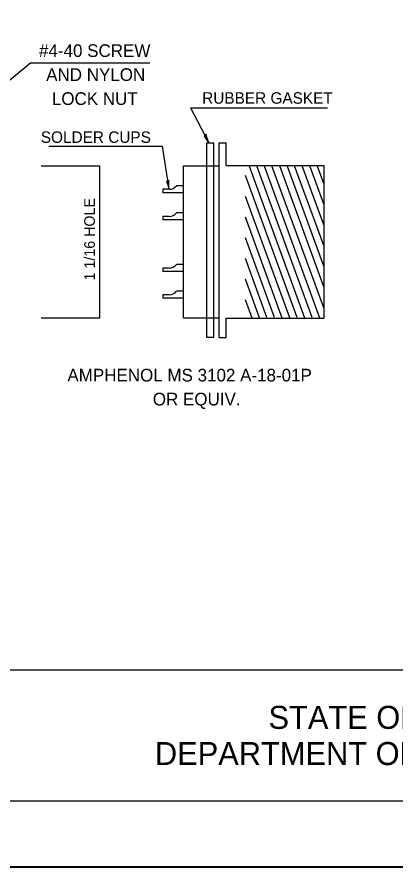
# Model space of a CAD drawing. Extents: x 0 to 2.83, y 0 to 1.83.
# Drawn here: x 1.217 to 1.457, y 0 to 0.538 of the extents above; entities that cross this region are included whole.
import ezdxf

# ---------------------------------------------------------------- set-up
doc = ezdxf.new("R2010")
doc.units = 0
for name, color, linetype in [('RD_Pr_Roadway_Notes', 7, 'Continuous'), ('SH_General_Details', 7, 'Continuous'), ('SH_Printer_Plotting_Border', 7, 'Continuous')]:
    doc.layers.add(name, color=color, linetype=linetype)

msp = doc.modelspace()

# ---------------------------------------------------------------- linework, layer by layer
at = {"layer": 'RD_Pr_Roadway_Notes'}
for p, q in [((1.2256773350902497, 0.5095058453877772), (1.1579656684265136, 0.45335751205657976)), ((1.2256773350902497, 0.5095058453877772), (1.3008340017662048, 0.5095058453877772)), ((1.326730668432325, 0.4808825120528545), (1.4133456684217451, 0.4808825120528545)), ((1.326730668432325, 0.4808825120528545), (1.3381890017651616, 0.45879417872404116)), ((1.2368856684230864, 0.45655917870973606), (1.3086940017603934, 0.45655917870973606)), ((1.3086940017603934, 0.45655917870973606), (1.31299566841802, 0.42930084538435))]:
    msp.add_line(p, q, dxfattribs=at)
for points in [[(1.3358723350830972, 0.46338584538300887), (1.335250668432623, 0.4628891787131633), (1.336534001754284, 0.4611108453867342), (1.3381890017651616, 0.45879417872404116), (1.337152335093975, 0.4616491787229981), (1.3363673350878655, 0.46417084538911835), (1.3358723350830972, 0.46338584538300887), (1.3355406684347093, 0.46297251204599993), (1.337277335093975, 0.4604891787168886), (1.3362856684193611, 0.46367584538434997), (1.3359123350844382, 0.46297251204599993), (1.3366573350892066, 0.46173084539150255), (1.3362423350878656, 0.4630125120480861)], [(1.3122523350977002, 0.43447084538092273), (1.3115490017600953, 0.4341391787131633), (1.3122523350977002, 0.43203084538330694), (1.31299566841802, 0.42930084538435), (1.3129556684159338, 0.4323608453867342), (1.31299566841802, 0.43500917871793165), (1.3122523350977002, 0.43447084538092273), (1.3118390017614363, 0.4341391787131633), (1.3127473350830972, 0.43116084537853855), (1.3127906684347093, 0.4345541787145044), (1.312210668431282, 0.43397417871107713), (1.3125423350997865, 0.43261084538673417), (1.312500668432623, 0.43397417871107713)]]:
    msp.add_lwpolyline(points, dxfattribs=at)
at = {"layer": 'SH_General_Details'}
for p, q in [((1.3369473350905476, 0.3353208453853931), (1.3369473350905476, 0.45879417872404116)), ((1.3369473350905476, 0.45879417872404116), (1.3414556684159338, 0.45879417872404116)), ((1.3414556684159338, 0.3353208453853931), (1.3414556684159338, 0.45879417872404116)), ((1.3448073350854814, 0.3478958453928437), (1.3448073350854814, 0.45879417872404116)), ((1.3448073350854814, 0.45879417872404116), (1.3492740017638205, 0.45879417872404116)), ((1.3492740017638205, 0.44444084539016143), (1.3492740017638205, 0.45879417872404116)), ((1.2321290017627775, 0.444234178721657), (1.2693573350974023, 0.444234178721657)), ((1.2693573350974023, 0.3478958453928437), (1.2693573350974023, 0.444234178721657)), ((1.322344001756668, 0.444234178721657), (1.3448073350854814, 0.444234178721657)), ((1.322344001756668, 0.3478958453928437), (1.322344001756668, 0.444234178721657)), ((1.3492740017638205, 0.44444084539016143), (1.411029001759052, 0.44444084539016143)), ((1.3990773350857795, 0.34768751206000703), (1.3639156684347093, 0.444359178721657)), ((1.4036673350997864, 0.3481441787083949), (1.3687556684278548, 0.4441508453880753)), ((1.4086306684278547, 0.34773084539150256), (1.3735973350868225, 0.4440275120531525)), ((1.411029001759052, 0.35430584537958165), (1.378269001768589, 0.444234178721657)), ((1.411029001759052, 0.3674608453904595), (1.383150668428898, 0.44406751205523864)), ((1.411029001759052, 0.3805308453833069), (1.3878256684207022, 0.44427417872299807)), ((1.411029001759052, 0.39364417870839497), (1.392624001767546, 0.44419251205523863)), ((1.411029001759052, 0.4067991787192728), (1.3973806684278547, 0.4441508453880753)), ((1.411029001759052, 0.4199525120457019), (1.4022206684217453, 0.44419251205523863)), ((1.411029001759052, 0.43306417872508424), (1.406894001768589, 0.44444084539016143)), ((1.411029001759052, 0.44444084539016143), (1.411029001759052, 0.34768751206000703)), ((1.394152335093975, 0.3481008453761544), (1.3614356684350073, 0.4379875120518114)), ((1.322344001756668, 0.43153584537853856), (1.3177956684299408, 0.43153584537853856)), ((1.322344001756668, 0.43153584537853856), (1.322344001756668, 0.43153584537853856)), ((1.3132440017529428, 0.42930084538435), (1.3090673350953161, 0.42930084538435)), ((1.3090673350953161, 0.42930084538435), (1.3090673350953161, 0.42706751205523863)), ((1.322344001756668, 0.42706751205523863), (1.3090673350953161, 0.42706751205523863)), ((1.322344001756668, 0.42706751205523863), (1.322344001756668, 0.42706751205523863)), ((1.389480668432325, 0.3478541787264253), (1.3614356684350073, 0.42483417872538226)), ((1.3132440017529428, 0.4121341787179317), (1.3090673350953161, 0.4121341787179317)), ((1.3090673350953161, 0.4121341787179317), (1.3090673350953161, 0.4099008453880753)), ((1.322344001756668, 0.4099008453880753), (1.3090673350953161, 0.4099008453880753)), ((1.322344001756668, 0.41436917871212026), (1.3177956684299408, 0.41436917871212026)), ((1.322344001756668, 0.41436917871212026), (1.322344001756668, 0.41436917871212026)), ((1.322344001756668, 0.4099008453880753), (1.322344001756668, 0.4099008453880753)), ((1.3847640017532408, 0.34773084539150256), (1.3614356684350073, 0.41172084538092274)), ((1.3798006684251725, 0.3481858453748133), (1.3614356684350073, 0.39860751205657974)), ((1.3750023350977003, 0.3481441787083949), (1.3614356684350073, 0.3854941787121202)), ((1.3132440017529428, 0.3793741787274684), (1.3090673350953161, 0.3793741787274684)), ((1.3090673350953161, 0.3793741787274684), (1.3090673350953161, 0.3771391787131633)), ((1.322344001756668, 0.3771391787131633), (1.3090673350953161, 0.3771391787131633)), ((1.322344001756668, 0.3816075120565798), (1.317710668431282, 0.3816075120565798)), ((1.322344001756668, 0.3816075120565798), (1.322344001756668, 0.3816075120565798)), ((1.322344001756668, 0.3771391787131633), (1.322344001756668, 0.3771391787131633)), ((1.3703690017529426, 0.3478958453928437), (1.3614356684350073, 0.3723425120507683)), ((1.3132440017529428, 0.36249751204227465), (1.3090673350953161, 0.36249751204227465)), ((1.3090673350953161, 0.36249751204227465), (1.3090673350953161, 0.3602625120480861)), ((1.322344001756668, 0.3647725120579209), (1.3177956684299408, 0.3647725120579209)), ((1.322344001756668, 0.3647725120579209), (1.322344001756668, 0.3647725120579209)), ((1.322344001756668, 0.3602625120480861), (1.3090673350953161, 0.3602625120480861)), ((1.322344001756668, 0.3603058453795816), (1.322344001756668, 0.3603058453795816)), ((1.3656940017603934, 0.34756417872508427), (1.3614356684350073, 0.35922917872642535)), ((1.2321290017627775, 0.3478958453928437), (1.2693573350974023, 0.3478958453928437)), ((1.322344001756668, 0.3478958453928437), (1.3448073350854814, 0.3478958453928437)), ((1.3448073350854814, 0.3353208453853931), (1.3448073350854814, 0.3478958453928437)), ((1.3492740017638205, 0.3353208453853931), (1.3492740017638205, 0.34768751206000703)), ((1.3492740017638205, 0.34768751206000703), (1.411029001759052, 0.34768751206000703)), ((1.3414556684159338, 0.3353208453853931), (1.3369473350905476, 0.3353208453853931)), ((1.3448073350854814, 0.3353208453853931), (1.3492740017638205, 0.3353208453853931)), ((0.16666099999999995, 0.12500000015894577), (2.791661000019868, 0.12500000015894577)), ((2.833327666666666, 1.3907750447591147e-10), (-5.666666666729724e-06, 1.589457194010417e-10))]:
    msp.add_line(p, q, dxfattribs=at)
msp.add_lwpolyline([(0.16666099999999995, 1.791666666825613), (2.791661000019868, 1.791666666825613), (2.791661000019868, 0.04166666682561239), (0.16666099999999995, 0.04166666682561239)], close=True, dxfattribs=at)
for centre, radius, start, end in [((1.3133399773903787, 0.4347893730399515), 0.0054606822250437255, 268.981375, 323.93179722222226), ((1.3133399773903787, 0.41760163356860536), 0.005460682224934103, 268.981375, 323.93179722222226), ((1.3133399773903787, 0.3848547975813355), 0.0054606822250437255, 268.98137500000007, 323.507688888889), ((1.3133399773903787, 0.36794878751014726), 0.00546068222533767, 268.98137500000007, 324.42405)]:
    msp.add_arc(centre, radius, start, end, dxfattribs=at)
at = {"layer": 'SH_Printer_Plotting_Border'}
msp.add_lwpolyline([(-5.666646798514799e-06, 0), (2.8333276668454803, 0), (2.8333276668454803, 1.8333333334922792), (-5.666646798514799e-06, 1.8333333334922792)], close=True, dxfattribs=at)

# ---------------------------------------------------------------- texts
at = {"layer": 'RD_Pr_Roadway_Notes'}
for s, height, p in [('#4-40 SCREW', 0.00804127, (1.2307670626629112, 0.513097512046)), ('AND NYLON', 0.00804127, (1.235282254312028, 0.49790917871346135)), ('LOCK NUT', 0.00804127, (1.2388977787002204, 0.4827191787158455)), ('RUBBER GASKET', 0.007273319999999999, (1.3340884055346498, 0.4834958453771974)), ('SOLDER CUPS', 0.007273319999999999, (1.231894678422205, 0.4586991787155475)), ('AMPHENOL MS 3102 A-18-01P', 0.00804127, (1.2487358234873627, 0.3075458453891184)), ('OR EQUIV.', 0.00804127, (1.3028254538224215, 0.2923575120565798))]:
    msp.add_text(s, height=height, dxfattribs=at).set_placement(p)
msp.add_text('1 1/16 HOLE', height=0.006745809999999998, rotation=90, dxfattribs=at).set_placement((1.2661228608833826, 0.37156689697479267))
at = {"layer": 'SH_General_Details'}
for s, p in [('STATE OF ILLINOIS', (1.3760787506723802, 0.08750000015894573)), ('DEPARTMENT OF TRANSPORTATION', (1.3041510408179526, 0.06458316682561238))]:
    msp.add_text(s, height=0.014583500000000003, dxfattribs=at).set_placement(p)

doc.saveas('drawing.dxf')
